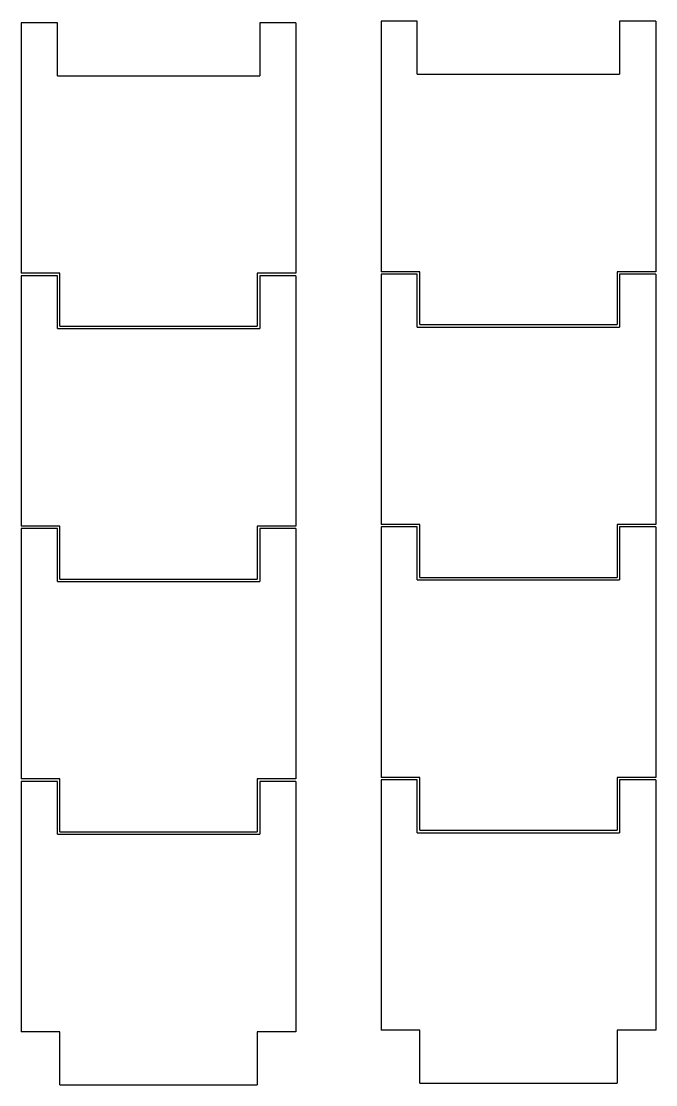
# Model space of a CAD drawing. Header units: millimetres. Extents: x 25 to 157, y 24 to 244.
import ezdxf

# ---------------------------------------------------------------- set-up
doc = ezdxf.new("R2010")
doc.units = ezdxf.units.MM
doc.layers.get('0').update_dxf_attribs({"linetype": 'CONTINUOUS', "lineweight": 25, "true_color": 0x000000})

# ---------------------------------------------------------------- blocks, each defined once
blk = doc.blocks.new('elevator')
for p, q in [((-0.5, 63), (-8, 63)), ((-8, 63), (-8, 11)), ((-0.5, 52), (-0.5, 63)), ((49, 63), (41.5, 63)), ((41.5, 63), (41.5, 52)), ((49, 63), (49, 11)), ((-0.5, 52), (41.5, 52)), ((0, 11), (-8, 11)), ((0, 0), (0, 11)), ((49, 11), (41, 11)), ((41, 11), (41, 0)), ((0, 0), (41, 0))]:
    blk.add_line(p, q)

msp = doc.modelspace()

# ---------------------------------------------------------------- block references
for p in [(33.27, 181.17), (108, 181.5), (33.27, 128.67), (108, 129), (33.27, 76.17), (108, 76.5), (33.27, 23.67), (108, 24)]:
    msp.add_blockref('elevator', p)

doc.saveas('drawing.dxf')
